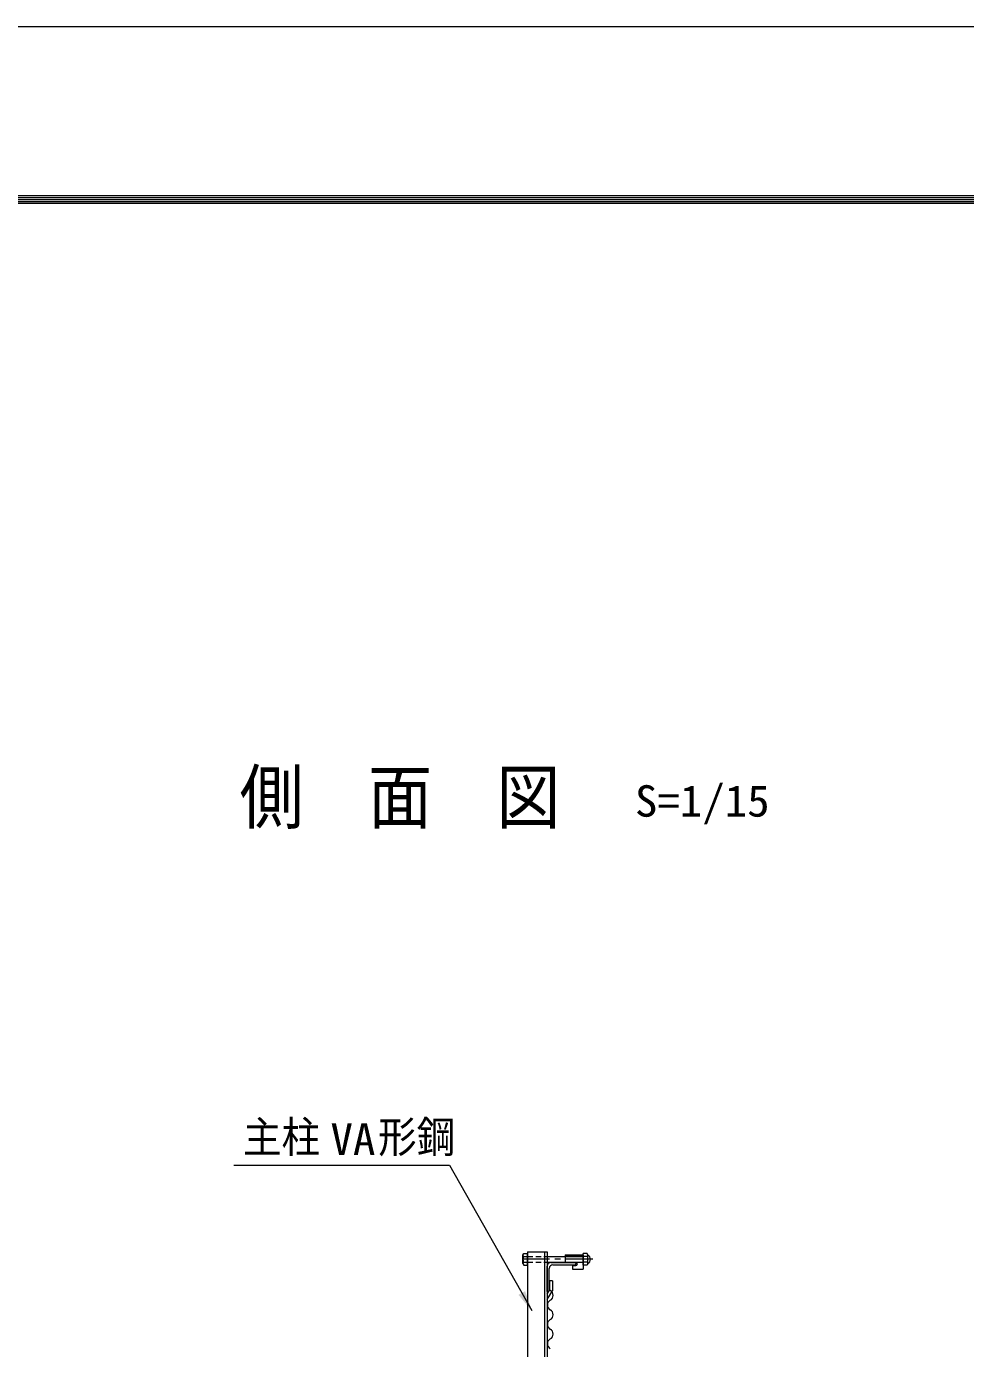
# Model space of a CAD drawing. Units: millimetres, scale not verified. Extents: x -4455 to 4455, y -3150 to 3150.
# Drawn here: x -335 to 960, y 1326 to 3150 of the extents above; entities that cross this region are included whole.
import ezdxf
from ezdxf.enums import TextEntityAlignment as Align

# ---------------------------------------------------------------- set-up
doc = ezdxf.new("R2010")
doc.units = ezdxf.units.MM
doc.header["$LTSCALE"] = 30
for name, pattern in [('DASHED', [7.5, 6, -1.5]), ('USER1', [2, 1.25, -0.25, 0.25, -0.25]), ('USER2', [0.375, 0.25, -0.125])]:
    doc.linetypes.add(name, pattern=pattern)
for name, color, linetype, lineweight in [('0-2_6文字', 7, 'Continuous', 9), ('0-5_1部材', 3, 'Continuous', 18), ('0-8_8部品', 7, 'Continuous', 9), ('0-A_2網', 4, 'Continuous', 18), ('0-B_AMI', 3, 'Continuous', 18), ('0-D_D-TTL', 7, 'Continuous', 9)]:
    doc.layers.add(name, color=color, linetype=linetype, lineweight=lineweight)
doc.styles.add('ＭＳ ゴシック', font='')
doc.styles.get('ＭＳ ゴシック').set_extended_font_data('MS Gothic')

# ---------------------------------------------------------------- blocks, each defined once
blk = doc.blocks.new('NAMI')
at = {"layer": '0-B_AMI'}
for centre, start, end in [((-106.7, -200), 298.07249, 61.92751), ((106.7, -600), 118.07249, 241.92751)]:
    blk.add_arc(centre, 226.7, start, end, dxfattribs=at)

msp = doc.modelspace()

# ---------------------------------------------------------------- linework, layer by layer
at = {"layer": '0-2_6文字'}
msp.add_lwpolyline([(-49.27, 1579.1), (248.41, 1579.1), (361.93, 1378.55)], dxfattribs=at)
msp.add_solid([(362.92, 1376.81), (343.61, 1400.35), (352.67, 1405.49)], dxfattribs=at)
at = {"layer": '0-5_1部材', "color": 7, "lineweight": 9}
for p, q in [((356.08, 1459.92), (356.08, 239.92)), ((356.08, 1459.92), (383.08, 1459.92)), ((379.58, 1459.92), (379.58, 239.92)), ((383.08, 1459.92), (383.08, 239.92)), ((388.08, 1444.92), (423.08, 1444.92)), ((391.08, 1441.92), (421.08, 1441.92)), ((423.08, 1444.92), (423.08, 1443.92)), ((383.08, 1404.92), (383.08, 1439.92)), ((386.08, 1406.92), (386.08, 1436.92)), ((383.08, 1401.48), (386.36, 1406.89)), ((383.08, 1393.77), (390.36, 1405.78)), ((383.08, 1404.92), (384.08, 1404.92)), ((390.36, 1419.89), (386.36, 1419.89)), ((386.36, 1419.89), (386.36, 1406.89)), ((390.36, 1419.89), (390.36, 1405.78))]:
    msp.add_line(p, q, dxfattribs=at)
for centre, radius, start, end in [((388.08, 1439.92), 5, 90, 180), ((391.08, 1436.92), 5, 90, 180), ((421.08, 1443.92), 2, 270, 0), ((384.08, 1406.92), 2, 270, 0)]:
    msp.add_arc(centre, radius, start, end, dxfattribs=at)
at = {"layer": '0-8_8部品', "color": 1, "linetype": 'USER1', "lineweight": 18}
msp.add_line((446.31, 1449.37), (346.14, 1449.37), dxfattribs=at)
at = {"layer": '0-8_8部品'}
for p, q in [((349.68, 1455.29), (350.79, 1457.21)), ((349.68, 1443.45), (349.68, 1455.29)), ((350.37, 1453.37), (356.08, 1453.37)), ((350.37, 1445.37), (356.08, 1445.37)), ((350.79, 1457.21), (356.08, 1457.21)), ((356.08, 1441.53), (356.08, 1457.21)), ((383.08, 1453.37), (432.89, 1453.37)), ((383.08, 1445.37), (432.89, 1445.37)), ((407.89, 1455.69), (407.89, 1445.19)), ((407.89, 1445.19), (422.64, 1445.19)), ((438.19, 1457.21), (432.89, 1457.21)), ((432.89, 1441.53), (432.89, 1457.21)), ((438.61, 1453.37), (432.89, 1453.37)), ((438.61, 1445.37), (432.89, 1445.37)), ((438.19, 1441.53), (432.89, 1441.53)), ((439.29, 1455.29), (438.19, 1457.21)), ((439.29, 1443.45), (438.19, 1441.53)), ((439.29, 1443.45), (439.29, 1455.29)), ((417.89, 1440.69), (422.64, 1440.69)), ((417.89, 1440.69), (417.89, 1435.69)), ((417.89, 1435.69), (432.89, 1435.69))]:
    msp.add_line(p, q, dxfattribs=at)
at = {"layer": '0-8_8部品', "color": 3, "linetype": 'USER2', "lineweight": 18}
for p, q in [((356.08, 1453.37), (383.08, 1453.37)), ((356.08, 1445.37), (383.08, 1445.37))]:
    msp.add_line(p, q, dxfattribs=at)
at = {"layer": '0-8_8部品', "color": 3, "linetype": 'DASHED', "lineweight": 18}
msp.add_line((407.89, 1453.69), (432.89, 1453.69), dxfattribs=at)
at = {"layer": '0-8_8部品'}
for points in [[(349.68, 1443.45), (350.79, 1441.53), (356.08, 1441.53)], [(407.89, 1455.69), (432.89, 1455.69), (432.89, 1435.69)]]:
    msp.add_lwpolyline(points, dxfattribs=at)
for centre, radius, start, end in [((352.71, 1455.29), 3.03, 180, 219.3382), ((361.68, 1449.37), 12, 160.52878, 199.47122), ((352.71, 1443.45), 3.03, 140.6618, 180), ((422.64, 1442.94), 2.25, 270, 90), ((436.26, 1455.29), 3.03, 320.6618, 0), ((427.29, 1449.37), 12, 340.52878, 19.47122), ((436.26, 1443.45), 3.03, 0, 39.3382), ((436.14, 1449.37), 6.71, 298.05542, 61.94458)]:
    msp.add_arc(centre, radius, start, end, dxfattribs=at)
at = {"layer": '0-D_D-TTL', "color": 2, "lineweight": 18}
msp.add_lwpolyline([(-4455.04, 3150.21), (4454.66, 3150.21), (4454.66, -3150.21), (-4455.04, -3150.21)], close=True, dxfattribs=at)
at = {"layer": '0-D_D-TTL'}
for points in [[(-4168.65, 2916.87), (4168.28, 2916.87), (4168.28, -2916.87), (-4168.65, -2916.87)], [(-4166, 2914.21), (4165.63, 2914.21), (4165.63, -2914.21), (-4166, -2914.21)], [(-4163.35, 2911.56), (4162.97, 2911.56), (4162.97, -2911.56), (-4163.35, -2911.56)], [(-4160.7, 2908.91), (4160.32, 2908.91), (4160.32, -2908.91), (-4160.7, -2908.91)], [(-4158.05, 2906.26), (4157.67, 2906.26), (4157.67, -2906.26), (-4158.05, -2906.26)]]:
    msp.add_lwpolyline(points, close=True, dxfattribs=at)

# ---------------------------------------------------------------- block references
at = {"layer": '0-A_2網', "xscale": 0.03333333, "yscale": 0.03333333}
for p in [(387.41, 1406.26), (387.41, 1379.6), (387.41, 1352.93)]:
    msp.add_blockref('NAMI', p, dxfattribs=at)

# ---------------------------------------------------------------- texts
at = {"layer": '0-2_6文字', "style": 'ＭＳ ゴシック', "width": 0.9}
msp.add_text('側\u3000面\u3000図', height=72.14, dxfattribs=at).set_placement((-41.28, 2029.53), align=Align.BOTTOM_LEFT)
at = {"layer": '0-2_6文字', "color": 3, "style": 'ＭＳ ゴシック', "width": 1.05}
msp.add_text('S=1/15', height=43.33, dxfattribs=at).set_placement((504.31, 2047.03), align=Align.BOTTOM_LEFT)
at = {"layer": '0-5_1部材', "style": 'ＭＳ ゴシック'}
for s, width, p in [('主柱', 0.9, (-36.56, 1583.46)), ('形鋼', 0.9, (149.91, 1583.46)), ('VA', 1.05, (84.22, 1580.42))]:
    msp.add_text(s, height=43.33, dxfattribs=dict(at, width=width)).set_placement(p, align=Align.BOTTOM_LEFT)

doc.saveas('drawing.dxf')
